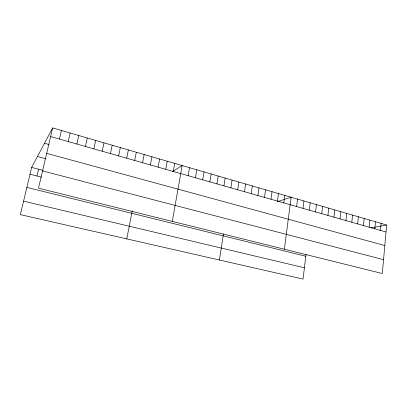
<?xml version="1.0" encoding="UTF-8"?>
<svg xmlns="http://www.w3.org/2000/svg" width="407" height="407" viewBox="0 0 407 407"><rect width="100%" height="100%" fill="white"/><g stroke="black" fill="none" stroke-linecap="round" stroke-linejoin="round"><path stroke-width="0.61" d="M386.65 225L382.315 273.519L38.492 188.192L52.645 127.915L386.65 225L370.986 227.869M380.464 230.408L381.105 223.387M374.847 228.81L375.508 221.759M369.174 227.198L369.856 220.116M363.451 225.564L364.153 218.457M357.667 223.921L358.389 216.783M351.831 222.263L352.574 215.094M345.935 220.584L346.698 213.385M339.982 218.89L340.766 211.66M333.969 217.18L334.778 209.92M327.9 215.451L328.729 208.165M321.764 213.706L322.619 206.39M315.573 211.945L316.448 204.594M309.315 210.165L310.21 202.783M306.028 254.4L303.047 279.085L20.35 214.631L31.665 167.43L52.645 127.915M302.996 208.364L303.917 200.951M296.606 206.547L297.553 199.104M284.386 249.216L291.127 197.237L277.676 201.536M283.832 202.915L284.829 195.406M277.447 201.099L278.464 193.554M270.996 199.262L272.039 191.687M264.474 197.405L265.547 189.799M257.89 195.533L258.989 187.892M251.236 193.64L252.36 185.968M244.515 191.728L245.67 184.02M237.729 189.794L238.904 182.056M219.409 260.012L223.433 234.091M230.866 187.846L232.071 180.072M223.931 185.872L225.168 178.062M216.926 183.878L218.188 176.033M209.844 181.863L211.141 173.987M202.686 179.828L204.014 171.912M195.457 177.767L196.81 169.821M188.146 175.692L189.535 167.704M172.293 221.398L182.173 165.568L172.568 171.505M173.285 171.464L174.735 163.405M165.735 169.312L167.221 161.218M158.099 167.14L159.62 159.01M150.381 164.947L151.933 156.776M142.572 162.724L144.164 154.518M126.786 238.894L132.239 210.811M134.681 160.48L136.309 152.233M126.699 158.206L128.363 149.924M118.63 155.912L120.33 147.588M110.465 153.587L112.205 145.228M102.208 151.241L103.989 142.842M93.859 148.865L95.676 140.425M85.409 146.459L87.266 137.983M76.862 144.027L78.76 135.511M68.213 141.57L70.157 133.008M59.468 139.077L61.452 130.479M36.986 176.012L38.589 169.236M23.581 201.15L304.416 267.786M26.872 187.413L305.805 256.252M30.032 174.232L41.58 177.187M31.665 167.43L43.167 170.431M42.552 170.909L383.552 259.661M37.459 156.517L46.047 158.827M46.673 153.353L384.813 245.543M44.49 143.279L49.11 144.566M50.616 136.559L386.024 231.99"/></g></svg>
